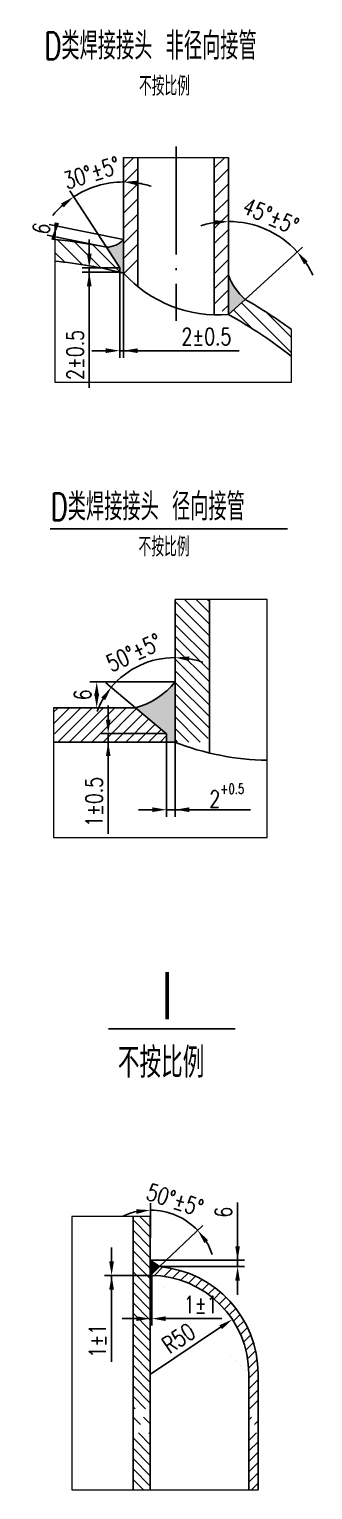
# Model space of a CAD drawing. Extents: x -14451 to -8511, y -379 to 8031.
# Drawn here: x -11094 to -10589, y 2888 to 5486 of the extents above; entities that cross this region are included whole.
import ezdxf

# ---------------------------------------------------------------- set-up
doc = ezdxf.new("R2010")
doc.units = 0
doc.header["$MEASUREMENT"] = 0
doc.linetypes.add('ACAD_ISO04W100', pattern=[30.5, 24, -3, 0.5, -3])
doc.linetypes.add('ACAD_ISO05W100', pattern=[34, 24, -3, 0.5, -3, 0.5, -3])
doc.layers.get('DEFPOINTS').update_dxf_attribs({"linetype": 'CONTINUOUS'})
for name, color, linetype in [('1中心线', 3, 'ACAD_ISO04W100'), ('3轮廓', 7, 'CONTINUOUS'), ('3轮廓、图框', 7, 'CONTINUOUS'), ('4文字、标注、剖面线', 5, 'CONTINUOUS'), ('4文字标注', 5, 'CONTINUOUS')]:
    doc.layers.add(name, color=color, linetype=linetype)
doc.layers.add('双点划线', color=6, linetype='ACAD_ISO05W100', lineweight=18)
doc.styles.add('HZ', font='ROMANS.shx', dxfattribs={"width": 0.75, "bigfont": 'hmhz.shx'})
doc.styles.add('样式 2', font='ROMANS.shx', dxfattribs={"width": 0.75, "bigfont": 'hmhz.shx'})
doc.dimstyles.new('1-4 装配总图', dxfattribs={"dimscale": 4, "dimtxt": 3, "dimasz": 2.5, "dimexe": 1.25, "dimexo": 0, "dimgap": 1, "dimtad": 1, "dimdec": 0, "dimdsep": 46, "dimtxsty": '样式 2', "dimcen": 2.5, "dimclrd": 256, "dimclre": 256, "dimclrt": 256, "dimadec": 0, "dimazin": 0, "dimtfac": 1, "dimtdec": 0, "dimtmove": 0, "dimatfit": 1, "dimfxl": 1, "dimtfill": 1, "dimtfillclr": 256, "dimlwd": -1, "dimarcsym": 0})

# ---------------------------------------------------------------- blocks, each defined once
blk = doc.blocks.new('*D66')
at = {"layer": '3轮廓', "color": 5, "lineweight": -2}
blk.add_line((-10956.4, 5098.2), (-11021.8, 5198.3), dxfattribs=at)
at = {"layer": '3轮廓', "color": 5}
for start, end in [(90, 123.1682), (72.3868, 81.1934), (131.9748, 140.7814)]:
    blk.add_arc((-10925.9, 5051.5), 162.8, start, end, dxfattribs=at)
for points in [[(-10900.7, 5216.6), (-10901.3, 5208.3), (-10925.9, 5214.4)], [(-11032.2, 5169.3), (-11037.3, 5175.9), (-11015, 5187.8)]]:
    blk.add_solid(points, dxfattribs=at)
at = {"layer": 'DEFPOINTS', "color": 0}
for p in [(-10925.9, 5248.1), (-10957.1, 5211.3), (-10956.4, 5098.2), (-10932.6, 5061.7), (-10925.9, 5052.1)]:
    blk.add_point(p, dxfattribs=at)
at = {"layer": '3轮廓', "color": 5, "insert": (-10982.6, 5230.6), "char_height": 30, "attachment_point": 5, "rotation": 17.583, "style": '样式 2'}
blk.add_mtext('30%%D%%P5%%d', dxfattribs=at)
blk = doc.blocks.new('*D67')
at = {"layer": '3轮廓', "color": 5}
for p, q in [((-10987, 5086.7), (-10987, 5111.7)), ((-10987, 5053.8), (-10987, 5061.7)), ((-10987, 5053.8), (-10987, 4848.3)), ((-10987, 5028.8), (-10987, 5003.8))]:
    blk.add_line(p, q, dxfattribs=at)
at = {"layer": '3轮廓', "color": 5, "lineweight": -2}
for p, q in [((-10932.6, 5061.7), (-10999.5, 5061.7)), ((-10932.6, 5053.8), (-10999.5, 5053.8))]:
    blk.add_line(p, q, dxfattribs=at)
at = {"layer": '3轮廓', "color": 5}
for points in [[(-10991.1, 5086.7), (-10982.8, 5086.7), (-10987, 5061.7)], [(-10982.8, 5028.8), (-10991.1, 5028.8), (-10987, 5053.8)]]:
    blk.add_solid(points, dxfattribs=at)
at = {"layer": 'DEFPOINTS', "color": 0}
for p in [(-10987, 5061.7), (-10932.6, 5061.7), (-10932.6, 5053.8)]:
    blk.add_point(p, dxfattribs=at)
at = {"layer": '3轮廓', "color": 5, "insert": (-11012, 4906.5), "char_height": 30, "attachment_point": 5, "rotation": 90, "style": '样式 2'}
blk.add_mtext('2%%P0.5', dxfattribs=at)
blk = doc.blocks.new('*D68')
at = {"layer": '3轮廓', "color": 5, "lineweight": -2}
for p, q in [((-10932.6, 5053.8), (-10932.6, 4901.7)), ((-10925.9, 5052.1), (-10925.9, 4901.7))]:
    blk.add_line(p, q, dxfattribs=at)
at = {"layer": '3轮廓', "color": 5}
for p, q in [((-10957.6, 4914.2), (-10982.6, 4914.2)), ((-10932.6, 4914.2), (-10925.9, 4914.2)), ((-10925.9, 4914.2), (-10720.4, 4914.2)), ((-10900.9, 4914.2), (-10875.9, 4914.2))]:
    blk.add_line(p, q, dxfattribs=at)
for points in [[(-10957.6, 4910), (-10957.6, 4918.4), (-10932.6, 4914.2)], [(-10900.9, 4918.4), (-10900.9, 4910), (-10925.9, 4914.2)]]:
    blk.add_solid(points, dxfattribs=at)
at = {"layer": 'DEFPOINTS', "color": 0}
for p in [(-10932.6, 5053.8), (-10925.9, 5052.1), (-10925.9, 4914.2)]:
    blk.add_point(p, dxfattribs=at)
at = {"layer": '3轮廓', "color": 5, "insert": (-10778.6, 4939.2), "char_height": 30, "attachment_point": 5, "style": '样式 2'}
blk.add_mtext('2%%P0.5', dxfattribs=at)
blk = doc.blocks.new('*D69')
at = {"layer": '3轮廓', "color": 5, "lineweight": -2}
blk.add_line((-10709.8, 5005.4), (-10607.9, 5098.6), dxfattribs=at)
at = {"layer": '3轮廓', "color": 5}
for start, end in [(98.6508, 107.3015), (42.4308, 90), (25.1293, 33.7801)]:
    blk.add_arc((-10739.4, 4978.3), 165.7, start, end, dxfattribs=at)
for points in [[(-10764, 5138), (-10764.7, 5146.3), (-10739.4, 5144.1)], [(-10598.4, 5073.1), (-10604.9, 5067.9), (-10617.1, 5090.2)]]:
    blk.add_solid(points, dxfattribs=at)
at = {"layer": 'DEFPOINTS', "color": 0}
for p in [(-10739.4, 5248.1), (-10652.3, 5119.3), (-10709.8, 5005.4), (-10739.4, 4978.3), (-10739.4, 4978.3)]:
    blk.add_point(p, dxfattribs=at)
at = {"layer": '3轮廓', "color": 5, "insert": (-10664, 5153.5), "char_height": 30, "attachment_point": 5, "rotation": 336.7001, "style": '样式 2'}
blk.add_mtext('45%%D%%P5%%D', dxfattribs=at)
blk = doc.blocks.new('*D70')
at = {"layer": '3轮廓', "color": 5, "lineweight": -2}
blk.add_line((-10904.5, 4278.9), (-10957.4, 4323.4), dxfattribs=at)
at = {"layer": '3轮廓', "color": 5}
for start, end in [(90, 140), (70.6611, 80.3306), (149.6694, 159.3389)]:
    blk.add_arc((-10834.2, 4220), 148.3, start, end, dxfattribs=at)
for points in [[(-10809, 4370.3), (-10809.7, 4362), (-10834.2, 4368.3)], [(-10958.8, 4292.5), (-10965.6, 4297.3), (-10947.8, 4315.3)]]:
    blk.add_solid(points, dxfattribs=at)
at = {"layer": 'DEFPOINTS', "color": 0}
for p in [(-10834.2, 4423.6), (-10876.8, 4362.1), (-10904.5, 4278.9), (-10849.4, 4232.7), (-10834.2, 4218)]:
    blk.add_point(p, dxfattribs=at)
at = {"layer": '3轮廓', "color": 5, "insert": (-10907.5, 4377.1), "char_height": 30, "attachment_point": 5, "rotation": 25, "style": '样式 2'}
blk.add_mtext('50%%d%%p5%%d', dxfattribs=at)
blk = doc.blocks.new('*D71')
at = {"layer": '3轮廓', "color": 5}
for p, q in [((-10953.3, 4257.9), (-10953.3, 4282.9)), ((-10953.3, 4218), (-10953.3, 4232.9)), ((-10953.3, 4218), (-10953.3, 4054.8)), ((-10953.3, 4193), (-10953.3, 4168))]:
    blk.add_line(p, q, dxfattribs=at)
at = {"layer": '3轮廓', "color": 5, "lineweight": -2}
for p, q in [((-10849.5, 4232.9), (-10965.8, 4232.9)), ((-10848.8, 4218), (-10965.8, 4218))]:
    blk.add_line(p, q, dxfattribs=at)
at = {"layer": '3轮廓', "color": 5}
for points in [[(-10957.4, 4257.9), (-10949.1, 4257.9), (-10953.3, 4232.9)], [(-10949.1, 4193), (-10957.4, 4193), (-10953.3, 4218)]]:
    blk.add_solid(points, dxfattribs=at)
at = {"layer": 'DEFPOINTS', "color": 0}
for p in [(-10953.3, 4232.9), (-10849.5, 4232.9), (-10848.8, 4218)]:
    blk.add_point(p, dxfattribs=at)
at = {"layer": '3轮廓', "color": 5, "insert": (-10978.3, 4111.4), "char_height": 30, "attachment_point": 5, "rotation": 90, "style": '样式 2'}
blk.add_mtext('1%%P0.5', dxfattribs=at)
blk = doc.blocks.new('*D72')
at = {"layer": '3轮廓', "color": 5, "lineweight": -2}
for p, q in [((-10849.5, 4218), (-10849.5, 4085.1)), ((-10834.2, 4218), (-10834.2, 4085.1))]:
    blk.add_line(p, q, dxfattribs=at)
at = {"layer": '3轮廓', "color": 5}
for p, q in [((-10874.5, 4097.6), (-10899.5, 4097.6)), ((-10849.5, 4097.6), (-10834.2, 4097.6)), ((-10834.2, 4097.6), (-10700.4, 4097.6)), ((-10809.2, 4097.6), (-10784.2, 4097.6))]:
    blk.add_line(p, q, dxfattribs=at)
for points in [[(-10874.5, 4093.5), (-10874.5, 4101.8), (-10849.5, 4097.6)], [(-10809.2, 4101.8), (-10809.2, 4093.5), (-10834.2, 4097.6)]]:
    blk.add_solid(points, dxfattribs=at)
at = {"layer": 'DEFPOINTS', "color": 0}
for p in [(-10849.5, 4218), (-10834.2, 4218), (-10834.2, 4097.6)]:
    blk.add_point(p, dxfattribs=at)
at = {"layer": '3轮廓', "color": 5, "insert": (-10742.3, 4122.6), "char_height": 30, "attachment_point": 5, "style": '样式 2'}
blk.add_mtext('{2{\\H0.58333x;\\S+0.5^ ;}}', dxfattribs=at)
blk = doc.blocks.new('*D73')
at = {"layer": '3轮廓', "color": 5, "lineweight": -2}
for p, q in [((-10834.2, 4324.9), (-10986.2, 4324.9)), ((-10904.5, 4278.9), (-10986.2, 4278.9))]:
    blk.add_line(p, q, dxfattribs=at)
at = {"layer": '3轮廓', "color": 5}
blk.add_line((-10973.7, 4299.9), (-10973.7, 4303.9), dxfattribs=at)
for points in [[(-10969.6, 4299.9), (-10977.9, 4299.9), (-10973.7, 4324.9)], [(-10977.9, 4303.9), (-10969.6, 4303.9), (-10973.7, 4278.9)]]:
    blk.add_solid(points, dxfattribs=at)
at = {"layer": 'DEFPOINTS', "color": 0}
for p in [(-10834.2, 4324.9), (-10973.7, 4278.9), (-10904.5, 4278.9)]:
    blk.add_point(p, dxfattribs=at)
at = {"layer": '3轮廓', "color": 5, "insert": (-10998.7, 4301.9), "char_height": 30, "attachment_point": 5, "rotation": 90, "style": '样式 2'}
blk.add_mtext('6', dxfattribs=at)
blk = doc.blocks.new('*D74')
at = {"layer": '3轮廓', "color": 5, "lineweight": -2}
for p, q in [((-10956.4, 5098.2), (-11061.9, 5119.6)), ((-10926, 5111.7), (-11058.1, 5138.5))]:
    blk.add_line(p, q, dxfattribs=at)
at = {"layer": '3轮廓', "color": 5}
blk.add_line((-11050.8, 5111.5), (-11044.7, 5141.6), dxfattribs=at)
for points in [[(-11046.7, 5110.6), (-11054.9, 5112.3), (-11045.8, 5136)], [(-11048.7, 5142.5), (-11040.6, 5140.8), (-11049.6, 5117.1)]]:
    blk.add_solid(points, dxfattribs=at)
at = {"layer": 'DEFPOINTS', "color": 0}
for p in [(-11049.6, 5117.1), (-10956.4, 5098.2), (-10926, 5111.7)]:
    blk.add_point(p, dxfattribs=at)
at = {"layer": '3轮廓', "color": 5, "insert": (-11072.2, 5131.5), "char_height": 30, "attachment_point": 5, "rotation": 78.5411, "style": '样式 2'}
blk.add_mtext('6', dxfattribs=at)
blk = doc.blocks.new('*D95')
at = {"layer": '3轮廓', "color": 5}
for p, q in [((-10947.2, 3294.1), (-10947.2, 3319.1)), ((-10947.2, 3268.9), (-10947.2, 3269.1)), ((-10947.2, 3268.9), (-10947.2, 3115.6)), ((-10947.2, 3243.9), (-10947.2, 3218.9))]:
    blk.add_line(p, q, dxfattribs=at)
at = {"layer": '3轮廓', "color": 5, "lineweight": -2}
for p, q in [((-10878.3, 3269.1), (-10959.7, 3269.1)), ((-10878.3, 3268.9), (-10959.7, 3268.9))]:
    blk.add_line(p, q, dxfattribs=at)
at = {"layer": '3轮廓', "color": 5}
for points in [[(-10951.4, 3294.1), (-10943.1, 3294.1), (-10947.2, 3269.1)], [(-10943.1, 3243.9), (-10951.4, 3243.9), (-10947.2, 3268.9)]]:
    blk.add_solid(points, dxfattribs=at)
at = {"layer": 'DEFPOINTS', "color": 0}
for p in [(-10947.2, 3269.1), (-10878.3, 3269.1), (-10878.3, 3268.9)]:
    blk.add_point(p, dxfattribs=at)
at = {"layer": '3轮廓', "color": 5, "insert": (-10972.2, 3152.9), "char_height": 30, "attachment_point": 5, "rotation": 90, "style": '样式 2'}
blk.add_mtext('1%%P1', dxfattribs=at)
blk = doc.blocks.new('*D96')
at = {"layer": '3轮廓', "color": 5, "lineweight": -2}
for p, q in [((-10878.3, 3268.4), (-10878.3, 3179.8)), ((-10875.9, 3268.4), (-10875.9, 3179.8))]:
    blk.add_line(p, q, dxfattribs=at)
at = {"layer": '3轮廓', "color": 5}
for p, q in [((-10903.3, 3192.3), (-10928.3, 3192.3)), ((-10878.3, 3192.3), (-10875.9, 3192.3)), ((-10850.9, 3192.3), (-10751.3, 3192.3))]:
    blk.add_line(p, q, dxfattribs=at)
for points in [[(-10903.3, 3188.1), (-10903.3, 3196.4), (-10878.3, 3192.3)], [(-10850.9, 3196.4), (-10850.9, 3188.1), (-10875.9, 3192.3)]]:
    blk.add_solid(points, dxfattribs=at)
at = {"layer": 'DEFPOINTS', "color": 0}
for p in [(-10878.3, 3268.4), (-10875.9, 3268.4), (-10875.9, 3192.3)]:
    blk.add_point(p, dxfattribs=at)
at = {"layer": '3轮廓', "color": 5, "insert": (-10788.6, 3217.3), "char_height": 30, "attachment_point": 5, "style": '样式 2'}
blk.add_mtext('1%%P1', dxfattribs=at)
blk = doc.blocks.new('*D97')
at = {"layer": '3轮廓', "color": 5}
for p, q in [((-10723.1, 3296.2), (-10723.1, 3398.6)), ((-10723.1, 3321.2), (-10723.1, 3346.2)), ((-10723.1, 3296.2), (-10723.1, 3284.8)), ((-10723.1, 3259.8), (-10723.1, 3234.8))]:
    blk.add_line(p, q, dxfattribs=at)
at = {"layer": '3轮廓', "color": 5, "lineweight": -2}
for p, q in [((-10878.2, 3296.2), (-10710.6, 3296.2)), ((-10861.8, 3284.8), (-10710.6, 3284.8))]:
    blk.add_line(p, q, dxfattribs=at)
at = {"layer": '3轮廓', "color": 5}
for points in [[(-10727.3, 3321.2), (-10719, 3321.2), (-10723.1, 3296.2)], [(-10719, 3259.8), (-10727.3, 3259.8), (-10723.1, 3284.8)]]:
    blk.add_solid(points, dxfattribs=at)
at = {"layer": 'DEFPOINTS', "color": 0}
for p in [(-10878.2, 3296.2), (-10861.8, 3284.8), (-10723.1, 3284.8)]:
    blk.add_point(p, dxfattribs=at)
at = {"layer": '3轮廓', "color": 5, "insert": (-10748.1, 3381.6), "char_height": 30, "attachment_point": 5, "rotation": 90, "style": '样式 2'}
blk.add_mtext('6', dxfattribs=at)
blk = doc.blocks.new('*D98')
at = {"layer": '3轮廓', "color": 5, "lineweight": -2}
for p, q in [((-10878.3, 3336.3), (-10878.3, 3397.9)), ((-10861.8, 3284.8), (-10785, 3357.8))]:
    blk.add_line(p, q, dxfattribs=at)
at = {"layer": '3轮廓', "color": 5}
for start, end in [(102.34, 114.6799), (43.5291, 90), (18.8491, 31.1891)]:
    blk.add_arc((-10878.3, 3269.1), 116.3, start, end, dxfattribs=at)
for points in [[(-10902.8, 3378.5), (-10903.6, 3386.8), (-10878.3, 3385.4)], [(-10775.5, 3331.8), (-10782.2, 3326.8), (-10794, 3349.2)]]:
    blk.add_solid(points, dxfattribs=at)
at = {"layer": 'DEFPOINTS', "color": 0}
for p in [(-10818.5, 3368.8), (-10878.3, 3336.3), (-10861.8, 3284.8), (-10878.3, 3265.4), (-10875.9, 3271.3)]:
    blk.add_point(p, dxfattribs=at)
at = {"layer": '3轮廓', "color": 5, "insert": (-10834.5, 3403.4), "char_height": 30, "attachment_point": 5, "rotation": 341.9088, "style": '样式 2'}
blk.add_mtext('50%%D%%P5%%D', dxfattribs=at)
blk = doc.blocks.new('*D99')
at = {"layer": '3轮廓', "color": 5}
blk.add_line((-10753.3, 3177), (-10878.3, 3093.8), dxfattribs=at)
blk.add_solid([(-10750.9, 3173.5), (-10755.6, 3180.5), (-10732.4, 3190.9)], dxfattribs=at)
at = {"layer": 'DEFPOINTS', "color": 0}
for p in [(-10732.4, 3190.9), (-10878.3, 3093.8)]:
    blk.add_point(p, dxfattribs=at)
at = {"layer": '3轮廓', "color": 5, "insert": (-10828, 3157.4), "char_height": 30, "attachment_point": 5, "rotation": 33.6274, "style": '样式 2'}
blk.add_mtext('R50', dxfattribs=at)

msp = doc.modelspace()

# ---------------------------------------------------------------- hatches: boundary and pattern name
at = {"layer": '4文字、标注、剖面线'}
h = msp.add_hatch(dxfattribs=at)
h.set_pattern_fill('ANSI31', color=256, scale=4.112027, angle=90, style=0)
h.set_pattern_definition([(135, (-21374.013, 6484.464), (-9.231764, -9.231764), [])])
h.paths.add_polyline_path([(-10909.05894, 2887.8324), (-10878.34619, 2887.8324), (-10878.34619, 2988.90169), (-10909.05894, 2988.90169)])
h.paths.add_polyline_path([(-10909.05894, 3031.88878), (-10878.34619, 3031.88878), (-10878.34619, 3374.24598), (-10909.05894, 3374.24598)])
h.paths.add_polyline_path([(-10878.34619, 3017.05057), (-10909.05894, 3017.05057), (-10909.05894, 3003.7399), (-10878.34619, 3003.7399)])
h = msp.add_hatch(dxfattribs=at)
h.set_pattern_fill('ANSI31', color=256, scale=4.112027, style=0)
h.set_pattern_definition([(45, (-21374.013, 6484.464), (-9.231764, 9.231764), [])])
h.paths.add_polyline_path([(-10703.11348, 2887.8324), (-10686.66537, 2887.8324), (-10686.66537, 2988.90169), (-10703.11348, 2988.90169)])
edge = h.paths.add_edge_path()
edge.add_line((-10703.11348, 3031.88878), (-10686.66537, 3031.88878))
edge.add_line((-10686.66537, 3031.88878), (-10686.66537, 3093.82018))
edge.add_arc((-10878.34619, 3093.82018), 191.68081, 0, 85.04365594)
edge.add_line((-10861.7856, 3284.78426), (-10875.9394, 3271.33917))
edge.add_line((-10875.9394, 3271.33917), (-10875.9394, 3269.03636))
edge.add_arc((-10878.34619, 3093.82018), 175.2327, 0, 89.21302807, ccw=False)
edge.add_line((-10703.11348, 3093.82018), (-10703.11348, 3031.88878))
h.paths.add_polyline_path([(-10686.66537, 3017.05057), (-10703.11348, 3017.05057), (-10703.11348, 3003.7399), (-10686.66537, 3003.7399)])
at = {"layer": '4文字标注'}
h = msp.add_hatch(dxfattribs=at)
h.set_pattern_fill('ANSI31', color=256, scale=152.297297, style=0)
h.set_pattern_definition([(45, (-16150.665, -13204.101), (-13.461306, 13.461306), [])])
h.paths.add_polyline_path([(-10739.41738, 5257.92705), (-10764.72532, 5257.92705), (-10764.72532, 4991.66515, -0.0089413198), (-10739.41738, 4978.33987)])
edge = h.paths.add_edge_path()
edge.add_arc((-10909.72687, 5057.2879), 9.13784, 254.59407248, 360)
edge.add_line((-10900.58904, 5057.2879), (-10900.58904, 5257.92705))
edge.add_line((-10900.58904, 5257.92705), (-10925.89698, 5257.92705))
edge.add_line((-10925.89698, 5257.92705), (-10925.89698, 5052.13413))
edge.add_arc((-11124.61764, 4277.44703), 799.76872, 74.59407248, 75.61284965, ccw=False)
h = msp.add_hatch(dxfattribs=at)
h.set_pattern_fill('ANSI31', color=256, scale=152.297297, angle=90, style=0)
h.set_pattern_definition([(135, (-16150.665, -13204.101), (-13.461306, -13.461306), [])])
h.paths.add_polyline_path([(-11048.00924, 5111.78037), (-11048.00924, 5073.5382, -0.0366603841), (-10932.56032, 5053.81292), (-10932.56032, 5061.73812), (-10956.41232, 5098.23198, 0.0276496526)])
h.paths.add_polyline_path([(-10709.81291, 5005.4017), (-10739.41738, 4978.33987, -0.0381721751), (-10637.34284, 4911.63413), (-10627.22905, 4911.63413), (-10627.22905, 4951.67664, 0.0294227966)])
h = msp.add_hatch(color=256, dxfattribs=at)
edge = h.paths.add_edge_path()
edge.add_arc((-10634.59926, 5088.95512), 112.42005, 201.1912067, 228.00688679)
edge.add_line((-10709.81291, 5005.4017), (-10739.41738, 4978.33987))
edge.add_line((-10739.41738, 4978.33987), (-10739.41738, 5048.31735))
edge = h.paths.add_edge_path()
edge.add_arc((-10957.97304, 5142.7811), 44.57645, 272.00645795, 315.78193181)
edge.add_line((-10926.02551, 5111.69388), (-10925.89698, 5052.13413))
edge.add_arc((-11124.61764, 4277.44703), 799.76872, 75.61284965, 76.10513307)
edge.add_line((-10932.56032, 5053.81292), (-10932.56032, 5061.73812))
edge.add_line((-10932.56032, 5061.73812), (-10956.41232, 5098.23198))
h = msp.add_hatch(dxfattribs=at)
h.set_pattern_fill('ANSI31', color=256, scale=4.568919, angle=90, style=0)
h.set_pattern_definition([(135, (-21344.56, 5212.972), (-10.257516, -10.257516), [])])
h.paths.add_polyline_path([(-10773.31043, 4471.47904), (-10834.22935, 4471.47904), (-10834.22935, 4218.02893), (-10787.01718, 4218.02893, 0.4142135624), (-10773.31043, 4231.73569)])
h = msp.add_hatch(color=256, dxfattribs=at)
edge = h.paths.add_edge_path()
edge.add_arc((-10940.48633, 4410.6595), 136.54026, 285.28293114, 321.09696689)
edge.add_line((-10834.22935, 4324.91164), (-10834.22935, 4217.59858))
edge.add_arc((-10662.51735, 4659.9201), 474.48218, 248.64033746, 248.7834746, ccw=False)
edge.add_line((-10835.33382, 4218.02893), (-10849.45908, 4218.02893))
edge.add_line((-10849.45908, 4218.02893), (-10849.45908, 4232.85555))
edge.add_line((-10849.45908, 4232.85555), (-10904.49627, 4278.94785))
h = msp.add_hatch(dxfattribs=at)
h.set_pattern_fill('ANSI31', color=256, scale=114.222973, style=0)
h.set_pattern_definition([(45, (-16831.557, -13988.728), (-10.09598, 10.09598), [])])
h.paths.add_polyline_path([(-10904.49627, 4278.94785), (-11050.49322, 4278.94785, 0.0231544075), (-11049.72974, 4245.22547, 0.0270727652), (-11046.36568, 4218.02893), (-10849.45908, 4218.02893), (-10849.45908, 4232.76617)])
msp.add_hatch(color=256, dxfattribs=at).paths.add_polyline_path([(-10878.34619, 3269.05289, -0.0034338263), (-10875.9394, 3269.03636), (-10875.9394, 3271.33917), (-10861.7856, 3284.78426), (-10878.34619, 3296.25203)])

# ---------------------------------------------------------------- linework, layer by layer
at = {"layer": '1中心线', "ltscale": 8}
msp.add_line((-10832.65718, 5277.14525), (-10832.65718, 4967.19255), dxfattribs=at)
at = {"layer": '1中心线', "color": 5}
msp.add_line((-10932.56032, 5053.81292), (-10932.56032, 5061.73812), dxfattribs=at)
at = {"layer": '3轮廓、图框', "color": 7, "linetype": 'Continuous'}
for p, q in [((-10925.89698, 5257.92705), (-10925.89698, 5052.13413)), ((-10900.58904, 5257.92705), (-10900.58904, 5028.24746)), ((-10764.72532, 5257.92705), (-10764.72532, 4977.73817)), ((-10739.41738, 5257.92705), (-10739.41738, 4978.33987)), ((-10932.56032, 5061.73812), (-10956.41232, 5098.23198)), ((-10739.41738, 4978.33987), (-10709.81291, 5005.4017)), ((-10834.22935, 4218.02893), (-10834.22935, 4471.47904)), ((-10773.31043, 4198.55449), (-10773.31043, 4471.47904)), ((-11050.49322, 4278.94785), (-10904.49627, 4278.94785)), ((-10849.45908, 4232.85555), (-10904.49627, 4278.94785)), ((-11050.49322, 4218.02893), (-10835.33382, 4218.02893)), ((-10849.45908, 4218.02893), (-10849.45908, 4232.85555))]:
    msp.add_line(p, q, dxfattribs=at)
at = {"layer": '3轮廓、图框'}
for p, q in [((-10925.89698, 5052.13413), (-10926.02551, 5111.69388)), ((-10932.56032, 5061.73812), (-10932.56032, 5053.81292)), ((-10932.56032, 5053.81292), (-10925.89698, 5052.13413)), ((-10909.05894, 3374.24598), (-10909.05894, 3031.88878)), ((-10878.34619, 3374.24598), (-10878.34619, 3031.88878)), ((-10861.7856, 3284.78426), (-10878.34619, 3296.25203)), ((-10875.9394, 3271.33917), (-10861.7856, 3284.78426)), ((-10878.24044, 3269.05289), (-10875.9394, 3269.05289)), ((-10875.9394, 3268.41067), (-10875.9394, 3271.33917)), ((-10703.11348, 3093.82018), (-10703.11348, 3031.88878)), ((-10686.66537, 3093.82018), (-10686.66537, 3031.88878)), ((-10909.05894, 3031.88878), (-10909.05894, 2887.8324)), ((-10878.34619, 3031.88878), (-10878.34619, 2887.8324)), ((-10703.11348, 3031.88878), (-10703.11348, 2887.8324)), ((-10686.66537, 3031.88878), (-10686.66537, 2887.8324))]:
    msp.add_line(p, q, dxfattribs=at)
at = {"layer": '3轮廓、图框', "color": 7, "linetype": 'Continuous'}
for centre, radius, start, end in [((-11124.61764, 4277.44703), 837.84304, 78.41859835, 84.75381785), ((-11124.61764, 4277.44703), 799.76872, 75.61284965, 84.5033132), ((-10757.47283, 5205.22937), 227.60678, 222.27040677, 274.54990362), ((-11124.61764, 4277.44703), 837.84304, 53.58328637, 60.32454977), ((-11124.61764, 4277.44703), 799.76872, 51.54384819, 61.20746075), ((-10662.51735, 4659.9201), 474.48218, 248.64033746, 269.03149876)]:
    msp.add_arc(centre, radius, start, end, dxfattribs=at)
at = {"layer": '3轮廓、图框'}
for centre, radius, start, end in [((-10957.97304, 5142.7811), 44.57645, 272.00645795, 315.78193181), ((-10634.59926, 5088.95512), 112.42005, 201.1912067, 228.00688679), ((-10940.48633, 4410.6595), 136.54026, 285.28293114, 321.09696689), ((-10878.34619, 3093.82018), 191.68081, 0, 85.04365594), ((-10878.34619, 3093.82018), 175.2327, 0, 90)]:
    msp.add_arc(centre, radius, start, end, dxfattribs=at)
at = {"layer": '4文字、标注、剖面线'}
msp.add_line((-10952.57262, 3708.06861), (-10727.59973, 3708.06861), dxfattribs=at)
at = {"layer": '4文字标注'}
msp.add_line((-11056.66392, 4597.428), (-10634.13596, 4597.428), dxfattribs=at)
at = {"layer": '双点划线', "ltscale": 24}
for p, q in [((-10925.89698, 5257.92705), (-10739.41738, 5257.92705)), ((-11048.00924, 5111.78037), (-11048.00924, 4858.09004)), ((-10627.22905, 4858.09004), (-10627.22905, 4951.67664)), ((-11048.00924, 4858.09004), (-10627.22905, 4858.09004)), ((-10670.53739, 4471.47904), (-10834.22935, 4471.47904)), ((-10670.53739, 4048.24291), (-10670.53739, 4471.47904)), ((-11050.49322, 4278.94785), (-11050.49322, 4048.24291)), ((-11050.49322, 4048.24291), (-10670.53739, 4048.24291)), ((-10878.34619, 3374.24598), (-11017.97856, 3374.24598)), ((-11017.97856, 3374.24598), (-11017.97856, 2887.8324)), ((-11017.97856, 2887.8324), (-10686.66537, 2887.8324))]:
    msp.add_line(p, q, dxfattribs=at)

# ---------------------------------------------------------------- texts
at = {"layer": '4文字、标注、剖面线', "style": 'HZ', "width": 0.75}
for s, height, p in [('Ⅰ', 96, (-10882.83431, 3715.24388)), ('不按比例', 54, (-10936.12902, 3620.67945))]:
    msp.add_text(s, height=height, dxfattribs=at).set_placement(p)
at = {"layer": '4文字标注', "width": 0.7}
for s, height, style, p in [('D类焊接接头 非径向接管', 48.7351352, '样式 2', (-11067.30457, 5432.01633)), ('不按比例', 34.114595, 'HZ', (-10898.5024, 5367.79094)), ('D类焊接接头 径向接管', 48.7351352, '样式 2', (-11055.90907, 4612.28051)), ('不按比例', 34.114595, 'HZ', (-10899.2358, 4548.05512))]:
    msp.add_text(s, height=height, dxfattribs=dict(at, style=style)).set_placement(p)

# ---------------------------------------------------------------- dimensions: what is measured, and where the dimension line sits
at = {"layer": '3轮廓'}
for base, line1, line2, text, picture, middle in [((-10957.11901, 5211.33158), ((-10925.89698, 5248.07579), (-10925.89698, 5052.13413)), ((-10932.56032, 5061.73812), (-10956.41232, 5098.23198)), '30%%D%%P5%%d', '*D66', (-10975.07972, 5206.74694)), ((-10652.29562, 5119.33172), ((-10739.41738, 5248.07579), (-10739.41738, 4978.33987)), ((-10739.41738, 4978.33987), (-10709.81291, 5005.4017)), '45%%D%%P5%%D', '*D69', (-10673.86087, 5130.56092)), ((-10876.76582, 4362.06861), ((-10834.22935, 4218.02893), (-10834.22935, 4423.60368)), ((-10849.35897, 4232.68217), (-10904.49627, 4278.94785)), '50%%d%%p5%%d', '*D70', (-10896.90887, 4354.40357)), ((-10818.4798, 3368.76363), ((-10878.34619, 3336.33142), (-10878.34619, 3265.35413)), ((-10875.9394, 3271.33917), (-10861.7856, 3284.78426)), '50%%D%%P5%%D', '*D98', (-10842.23072, 3379.60554))]:
    dim = msp.add_angular_dim_2l(base=base, line1=line1, line2=line2, text=text, dimstyle='1-4 装配总图', override={"dimscale": 10, "dimtxsty": '样式 2', "dimclrd": 5, "dimclre": 5, "dimclrt": 5, "dimtfill": 0}, dxfattribs=at)
    dim.commit()
    dim.dimension.update_dxf_attribs({"geometry": picture, "text_midpoint": middle, "dimtype": 162})
for base, p1, p2, angle, text, picture, middle in [((-11049.62309, 5117.12637), (-10926.02551, 5111.69388), (-10956.41232, 5098.23198), 78.54106116, '6', '*D74', (-11047.71288, 5126.54991)), ((-10986.96667, 5061.73812), (-10932.56032, 5053.81292), (-10932.56032, 5061.73812), 90, '2%%P0.5', '*D67', (-10986.96667, 4906.49149)), ((-10973.72004, 4278.94785), (-10834.22935, 4324.91164), (-10904.49627, 4278.94785), 90, '6', '*D73', (-10973.72004, 4301.92974)), ((-10953.28214, 4232.85555), (-10848.7523, 4218.02893), (-10849.45908, 4232.85555), 90, '1%%P0.5', '*D71', (-10953.28214, 4111.42179)), ((-10723.13647, 3284.78426), (-10878.24044, 3296.1788), (-10861.7856, 3284.78426), 90, '6', '*D97', (-10723.13647, 3381.62523)), ((-10947.22217, 3269.05289), (-10878.34619, 3268.86715), (-10878.34619, 3269.05289), 90, '1%%P1', '*D95', (-10947.22217, 3152.88501))]:
    dim = msp.add_linear_dim(base=base, p1=p1, p2=p2, angle=angle, text=text, dimstyle='1-4 装配总图', override={"dimscale": 10, "dimtxsty": '样式 2', "dimclrd": 5, "dimclre": 5, "dimclrt": 5, "dimtfill": 0}, dxfattribs=at)
    dim.commit()
    dim.dimension.update_dxf_attribs({"geometry": picture, "text_midpoint": middle, "dimtype": 160})
for base, p1, p2, text, picture, middle in [((-10925.89698, 4914.18634), (-10932.56032, 5053.81292), (-10925.89698, 5052.13413), '2%%P0.5', '*D68', (-10778.57555, 4914.18634)), ((-10834.22935, 4097.64099), (-10849.45908, 4218.02893), (-10834.22935, 4218.02893), '{2{\\H0.58333x;\\S+0.5^ ;}}', '*D72', (-10742.30983, 4097.64099))]:
    dim = msp.add_linear_dim(base=base, p1=p1, p2=p2, text=text, dimstyle='1-4 装配总图', override={"dimscale": 10, "dimtxsty": '样式 2', "dimclrd": 5, "dimclre": 5, "dimclrt": 5, "dimtfill": 0}, dxfattribs=at)
    dim.commit()
    dim.dimension.update_dxf_attribs({"geometry": picture, "text_midpoint": middle, "dimtype": 160})
dim = msp.add_linear_dim(base=(-10875.9394, 3192.26788), p1=(-10878.34619, 3268.41067), p2=(-10875.9394, 3268.41067), text='1%%P1', dimstyle='1-4 装配总图', override={"dimscale": 10, "dimtxsty": '样式 2', "dimclrd": 5, "dimclre": 5, "dimclrt": 5, "dimtfill": 0}, dxfattribs=at)
dim.commit()
dim.dimension.update_dxf_attribs({"geometry": '*D96', "text_midpoint": (-10788.61797, 3217.26788)})
dim = msp.add_radius_dim(center=(-10878.34619, 3093.82018), mpoint=(-10732.43762, 3190.86239), text='R50', dimstyle='1-4 装配总图', override={"dimscale": 10, "dimtxsty": '样式 2', "dimclrd": 5, "dimclre": 5, "dimclrt": 5, "dimtfill": 0}, dxfattribs=at)
dim.commit()
dim.dimension.update_dxf_attribs({"geometry": '*D99', "text_midpoint": (-10814.12219, 3136.53487), "dimtype": 164})

doc.saveas('drawing.dxf')
